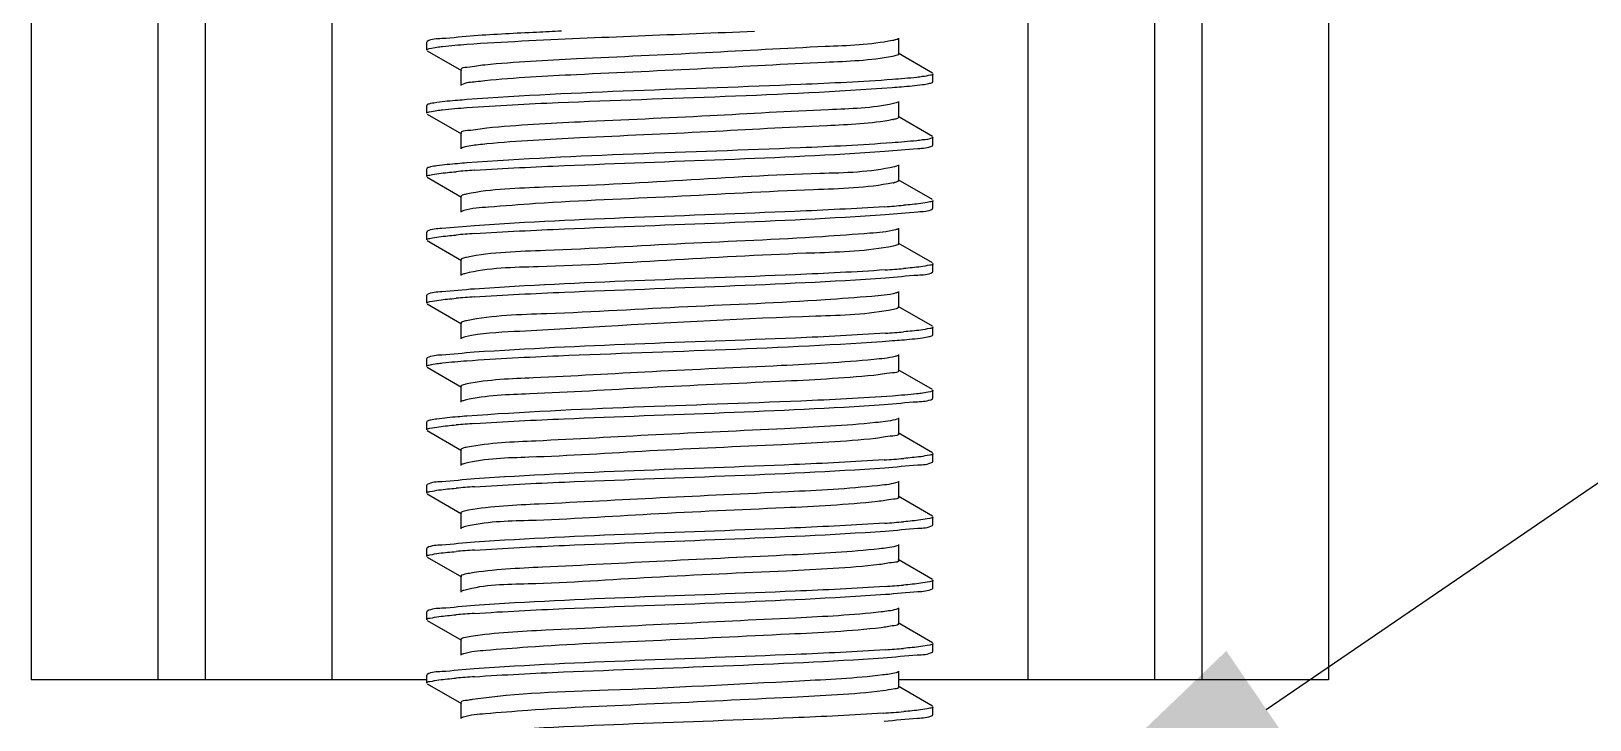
# Model space of a CAD drawing. Extents: x 4995099 to 5303443, y 4627657 to 4889583.
# Drawn here: x 5028668 to 5029402, y 4748191 to 4748515 of the extents above; entities that cross this region are included whole.
import ezdxf

# ---------------------------------------------------------------- set-up
doc = ezdxf.new("R2010")
doc.units = 0
doc.header["$LTSCALE"] = 1000
doc.header["$MEASUREMENT"] = 0
doc.layers.get('0').update_dxf_attribs({"color": 4, "linetype": 'CONTINUOUS'})

msp = doc.modelspace()

# ---------------------------------------------------------------- linework, layer by layer
at = {"linetype": 'Continuous'}
for p, q in [((5028668.47, 4754136.29), (5028668.47, 4748210.01)), ((5028728, 4754136.29), (5028728, 4748210.01)), ((5028750.33, 4754136.29), (5028750.33, 4748210.01)), ((5028809.86, 4754136.29), (5028809.86, 4748210.01)), ((5029137.28, 4754136.29), (5029137.28, 4748210.01)), ((5029196.82, 4754136.29), (5029196.82, 4748210.01)), ((5029219.14, 4754136.29), (5029219.14, 4748210.01)), ((5029278.67, 4754136.29), (5029278.67, 4748210.01)), ((5028854.79, 4748510.3), (5028854.51, 4748509.97)), ((5028854.51, 4748506.25), (5028854.51, 4748509.97)), ((5028854.51, 4748506.25), (5028854.51, 4748509.97)), ((5029076.52, 4748504.39), (5029076.52, 4748511.83)), ((5028854.79, 4748505.92), (5028870.94, 4748496.57)), ((5029092.35, 4748495.41), (5029076.2, 4748504.76)), ((5028870.62, 4748496.95), (5028870.62, 4748489.51)), ((5029092.35, 4748491.04), (5029092.64, 4748491.37)), ((5029092.64, 4748491.37), (5029092.64, 4748495.09)), ((5029092.64, 4748491.37), (5029092.64, 4748495.09)), ((5029076.52, 4748474.62), (5029076.52, 4748482.06)), ((5028854.79, 4748480.53), (5028854.51, 4748480.2)), ((5028854.51, 4748476.48), (5028854.51, 4748480.2)), ((5028854.51, 4748476.48), (5028854.51, 4748480.2)), ((5028854.79, 4748476.16), (5028870.94, 4748466.8)), ((5029092.35, 4748465.65), (5029076.2, 4748475)), ((5028870.62, 4748467.18), (5028870.62, 4748459.74)), ((5029092.35, 4748461.27), (5029092.64, 4748461.6)), ((5029092.64, 4748461.6), (5029092.64, 4748465.32)), ((5029092.64, 4748461.6), (5029092.64, 4748465.32)), ((5029076.52, 4748444.86), (5029076.52, 4748452.3)), ((5028854.79, 4748450.76), (5028854.51, 4748450.44)), ((5028854.51, 4748446.72), (5028854.51, 4748450.44)), ((5028854.51, 4748446.72), (5028854.51, 4748450.44)), ((5028854.79, 4748446.39), (5028870.94, 4748437.04)), ((5029092.35, 4748435.88), (5029076.2, 4748445.23)), ((5028870.62, 4748437.41), (5028870.62, 4748429.97)), ((5029092.35, 4748431.51), (5029092.64, 4748431.83)), ((5029092.64, 4748431.83), (5029092.64, 4748435.55)), ((5029092.64, 4748431.83), (5029092.64, 4748435.55)), ((5029076.52, 4748415.09), (5029076.52, 4748422.53)), ((5028854.79, 4748421), (5028854.51, 4748420.67)), ((5028854.51, 4748416.95), (5028854.51, 4748420.67)), ((5028854.51, 4748416.95), (5028854.51, 4748420.67)), ((5028854.79, 4748416.62), (5028870.94, 4748407.27)), ((5029092.35, 4748406.11), (5029076.2, 4748415.47)), ((5028870.62, 4748407.65), (5028870.62, 4748400.21)), ((5029074.95, 4748414.26), (5029073.99, 4748414.04)), ((5029092.35, 4748401.74), (5029092.64, 4748402.07)), ((5029092.64, 4748402.07), (5029092.64, 4748405.79)), ((5029092.64, 4748402.07), (5029092.64, 4748405.79)), ((5029076.52, 4748385.32), (5029076.52, 4748392.77)), ((5028854.79, 4748391.23), (5028854.51, 4748390.91)), ((5028854.51, 4748387.18), (5028854.51, 4748390.91)), ((5028854.51, 4748387.18), (5028854.51, 4748390.91)), ((5028854.79, 4748386.86), (5028870.94, 4748377.51)), ((5029092.35, 4748376.35), (5029076.2, 4748385.7)), ((5029075.29, 4748384.59), (5029074.03, 4748384.28)), ((5028870.62, 4748377.88), (5028870.62, 4748370.44)), ((5029092.35, 4748371.98), (5029092.64, 4748372.3)), ((5029092.64, 4748372.3), (5029092.64, 4748376.02)), ((5029092.64, 4748372.3), (5029092.64, 4748376.02)), ((5028854.79, 4748361.47), (5028854.51, 4748361.14)), ((5028854.51, 4748357.42), (5028854.51, 4748361.14)), ((5028854.51, 4748357.42), (5028854.51, 4748361.14)), ((5028854.79, 4748357.09), (5028870.94, 4748347.74)), ((5029092.35, 4748346.58), (5029076.2, 4748355.93)), ((5029076.52, 4748355.56), (5029076.52, 4748363)), ((5028870.62, 4748348.12), (5028870.62, 4748340.68)), ((5029092.35, 4748342.21), (5029092.64, 4748342.54)), ((5029092.64, 4748342.54), (5029092.64, 4748346.26)), ((5029092.64, 4748342.54), (5029092.64, 4748346.26)), ((5028854.79, 4748331.7), (5028854.51, 4748331.37)), ((5028854.51, 4748327.65), (5028854.51, 4748331.37)), ((5028854.51, 4748327.65), (5028854.51, 4748331.37)), ((5028854.79, 4748327.33), (5028870.94, 4748317.97)), ((5029076.52, 4748325.79), (5029076.52, 4748333.23)), ((5029092.35, 4748316.82), (5029076.2, 4748326.17)), ((5028870.62, 4748318.35), (5028870.62, 4748310.91)), ((5029092.35, 4748312.44), (5029092.64, 4748312.77)), ((5029092.64, 4748312.77), (5029092.64, 4748316.49)), ((5029092.64, 4748312.77), (5029092.64, 4748316.49)), ((5028854.79, 4748301.93), (5028854.51, 4748301.61)), ((5028854.51, 4748297.89), (5028854.51, 4748301.61)), ((5028854.51, 4748297.89), (5028854.51, 4748301.61)), ((5028854.79, 4748297.56), (5028870.94, 4748288.21)), ((5029076.52, 4748296.03), (5029076.52, 4748303.47)), ((5029092.35, 4748287.05), (5029076.2, 4748296.4)), ((5028870.62, 4748288.58), (5028870.62, 4748281.14)), ((5029092.35, 4748282.68), (5029092.64, 4748283)), ((5029092.64, 4748283), (5029092.64, 4748286.72)), ((5029092.64, 4748283), (5029092.64, 4748286.72)), ((5028854.79, 4748272.17), (5028854.51, 4748271.84)), ((5028854.51, 4748268.12), (5028854.51, 4748271.84)), ((5028854.51, 4748268.12), (5028854.51, 4748271.84)), ((5029076.52, 4748266.26), (5029076.52, 4748273.7)), ((5028854.79, 4748267.79), (5028870.94, 4748258.44)), ((5029092.35, 4748257.28), (5029076.2, 4748266.64)), ((5028870.62, 4748258.82), (5028870.62, 4748251.38)), ((5029092.64, 4748253.24), (5029092.64, 4748256.96)), ((5029092.64, 4748253.24), (5029092.64, 4748256.96)), ((5029092.35, 4748252.91), (5029092.64, 4748253.24)), ((5028854.79, 4748242.4), (5028854.51, 4748242.08)), ((5028854.51, 4748238.35), (5028854.51, 4748242.08)), ((5028854.51, 4748238.35), (5028854.51, 4748242.08)), ((5029076.52, 4748236.49), (5029076.52, 4748243.94)), ((5028854.79, 4748238.03), (5028870.94, 4748228.68)), ((5029092.35, 4748227.52), (5029076.2, 4748236.87)), ((5028870.62, 4748229.05), (5028870.62, 4748221.61)), ((5029092.64, 4748223.47), (5029092.64, 4748227.19)), ((5029092.64, 4748223.47), (5029092.64, 4748227.19)), ((5029092.35, 4748223.15), (5029092.64, 4748223.47)), ((5028854.79, 4748210.01), (5028668.47, 4748210.01)), ((5028854.79, 4748212.64), (5028854.51, 4748212.31)), ((5028854.51, 4748208.59), (5028854.51, 4748212.31)), ((5028854.51, 4748208.59), (5028854.51, 4748212.31)), ((5029278.67, 4748210.01), (5029076.2, 4748210.01)), ((5029076.52, 4748206.73), (5029076.52, 4748214.17)), ((5028854.79, 4748208.26), (5028870.94, 4748198.91)), ((5029092.35, 4748197.75), (5029076.2, 4748207.1)), ((5028870.62, 4748199.29), (5028870.62, 4748191.85)), ((5029092.64, 4748193.71), (5029092.64, 4748197.43)), ((5029092.64, 4748193.71), (5029092.64, 4748197.43)), ((5029092.35, 4748193.38), (5029092.64, 4748193.71))]:
    msp.add_line(p, q, dxfattribs=at)
msp.add_lwpolyline([(5029249.43, 4748196.16), (5030134.74, 4748800.81)])
for centre, radius, start, end in [((5029068.65, 4748499.16), 26.15, 281.39178, 282.13242), ((5028911.25, 4747938.13), 512.7, 93.82825, 94.80335), ((5029069.45, 4748465.61), 22.27, 281.5512, 283.26836), ((5029035.73, 4748946.04), 514.6, 273.81553, 274.80566), ((5028911.2, 4747909.03), 512.02, 93.83183, 94.80343), ((5029035.98, 4748913.16), 511.47, 273.83325, 274.80482), ((5028911.08, 4747880.79), 510.49, 93.84, 94.80358), ((5029036.1, 4748881.91), 509.99, 273.84254, 274.80378), ((5028911.24, 4747819.26), 512.49, 93.82934, 94.80337), ((5029035.34, 4748831.97), 519.61, 273.78843, 274.80613), ((5028911.26, 4747789.29), 512.7, 93.82821, 94.80335), ((5029035.72, 4748797.34), 514.73, 273.81481, 274.80568), ((5028911.2, 4747760.17), 512.05, 93.83164, 94.80342), ((5029035.98, 4748764.41), 511.55, 273.8328, 274.80486), ((5028911.09, 4747731.9), 510.55, 93.83966, 94.80357), ((5029036.1, 4748733.11), 510.01, 273.84237, 274.80382), ((5028911.13, 4747701.55), 511.14, 93.83654, 94.80355), ((5029034.82, 4748719.44), 526.16, 273.75449, 274.80579)]:
    msp.add_arc(centre, radius, start, end, dxfattribs=at)
for points, knots in [([(5028876.89, 4748512.92), (5028871.77, 4748512.57), (5028864.6, 4748511.58), (5028856.79, 4748511.44), (5028854.79, 4748510.3)], [0, 0, 0, 0, 0.690228, 1, 1, 1, 1]), ([(5028873.42, 4748508.96), (5028882, 4748509.59), (5028927.08, 4748512.05), (5028972.19, 4748513.59), (5029008.69, 4748515.11)], [0, 0, 0, 0, 0.190688, 1, 1, 1, 1]), ([(5028917.94, 4748515.11), (5028914.03, 4748514.93), (5028900.34, 4748514.29), (5028886.65, 4748513.59), (5028876.89, 4748512.92)], [0, 0, 0, 0, 0.286076, 1, 1, 1, 1]), ([(5029073.68, 4748510.71), (5029063.26, 4748508.66), (5029033.7, 4748507.64), (5028984.22, 4748504.72), (5028930.79, 4748502.4), (5028896.15, 4748500.63), (5028881.8, 4748499.17)], [0, 0, 0, 0, 0.165781, 0.45908, 0.774887, 1, 1, 1, 1]), ([(5029076.2, 4748511.45), (5029075.9, 4748511.28), (5029075.06, 4748511.01), (5029074.21, 4748510.82), (5029073.68, 4748510.71)], [0, 0, 0, 0, 0.387259, 1, 1, 1, 1]), ([(5028854.51, 4748506.25), (5028854.51, 4748506.71), (5028856.87, 4748507.11), (5028858.12, 4748507.43), (5028859.33, 4748507.6)], [0, 0, 0, 0, 0.274524, 1, 1, 1, 1]), ([(5028859.33, 4748507.6), (5028860.22, 4748507.73), (5028864.91, 4748508.3), (5028869.61, 4748508.68), (5028873.42, 4748508.96)], [0, 0, 0, 0, 0.191293, 1, 1, 1, 1]), ([(5029073.68, 4748503.27), (5029063.26, 4748501.22), (5029033.7, 4748500.2), (5028984.22, 4748497.28), (5028930.79, 4748494.96), (5028896.15, 4748493.19), (5028881.8, 4748491.73)], [0, 0, 0, 0, 0.165781, 0.45908, 0.774887, 1, 1, 1, 1]), ([(5029076.52, 4748504.39), (5029076.52, 4748504.09), (5029075.23, 4748503.6), (5029074.4, 4748503.41), (5029073.68, 4748503.27)], [0, 0, 0, 0, 0.291748, 1, 1, 1, 1]), ([(5028881.8, 4748499.17), (5028879.01, 4748498.89), (5028876.38, 4748498.05), (5028870.62, 4748497.96), (5028870.62, 4748496.95)], [0, 0, 0, 0, 0.734361, 1, 1, 1, 1]), ([(5028881.8, 4748491.73), (5028880.43, 4748491.59), (5028876.84, 4748491.07), (5028872.93, 4748491.03), (5028870.95, 4748489.88)], [0, 0, 0, 0, 0.375377, 1, 1, 1, 1]), ([(5028873.36, 4748479.18), (5028887.66, 4748480.24), (5028954.36, 4748483.49), (5029021.15, 4748484.82), (5029073.43, 4748488.64)], [0, 0, 0, 0, 0.214845, 1, 1, 1, 1]), ([(5029073.6, 4748492.37), (5029059.24, 4748491.32), (5028992.51, 4748488.06), (5028925.68, 4748486.75), (5028873.42, 4748482.91)], [0, 0, 0, 0, 0.215525, 1, 1, 1, 1]), ([(5029073.43, 4748488.64), (5029074.89, 4748488.74), (5029079.67, 4748489.12), (5029084.44, 4748489.54), (5029087.72, 4748490)], [0, 0, 0, 0, 0.307299, 1, 1, 1, 1]), ([(5029087.77, 4748493.73), (5029086.87, 4748493.6), (5029082.16, 4748493.03), (5029077.42, 4748492.65), (5029073.6, 4748492.37)], [0, 0, 0, 0, 0.191424, 1, 1, 1, 1]), ([(5029087.72, 4748490), (5029088.73, 4748490.14), (5029090.28, 4748490.41), (5029091.86, 4748490.76), (5029092.35, 4748491.04)], [0, 0, 0, 0, 0.643818, 1, 1, 1, 1]), ([(5029092.64, 4748495.09), (5029092.64, 4748494.62), (5029090.25, 4748494.22), (5029088.99, 4748493.9), (5029087.77, 4748493.73)], [0, 0, 0, 0, 0.274347, 1, 1, 1, 1]), ([(5028859.33, 4748481.56), (5028858.34, 4748481.42), (5028856.82, 4748481.15), (5028855.27, 4748480.81), (5028854.79, 4748480.53)], [0, 0, 0, 0, 0.643035, 1, 1, 1, 1]), ([(5028873.42, 4748482.91), (5028871.97, 4748482.8), (5028867.27, 4748482.43), (5028862.56, 4748482.01), (5028859.33, 4748481.56)], [0, 0, 0, 0, 0.307528, 1, 1, 1, 1]), ([(5029074.14, 4748481.04), (5029064.1, 4748478.88), (5029035.02, 4748478.03), (5028986.03, 4748475), (5028932.4, 4748472.73), (5028897.4, 4748470.94), (5028882.75, 4748469.5)], [0, 0, 0, 0, 0.160645, 0.451989, 0.769743, 1, 1, 1, 1]), ([(5029076.2, 4748481.69), (5029075.95, 4748481.54), (5029075.26, 4748481.3), (5029074.57, 4748481.13), (5029074.14, 4748481.04)], [0, 0, 0, 0, 0.396009, 1, 1, 1, 1]), ([(5028854.51, 4748476.48), (5028854.51, 4748476.94), (5028856.86, 4748477.34), (5028858.11, 4748477.66), (5028859.31, 4748477.83)], [0, 0, 0, 0, 0.274583, 1, 1, 1, 1]), ([(5028859.31, 4748477.83), (5028860.2, 4748477.96), (5028864.87, 4748478.53), (5028869.56, 4748478.91), (5028873.36, 4748479.18)], [0, 0, 0, 0, 0.191287, 1, 1, 1, 1]), ([(5029073.81, 4748473.53), (5029063.58, 4748471.47), (5029034.41, 4748470.48), (5028985.39, 4748467.55), (5028932.04, 4748465.27), (5028897.29, 4748463.48), (5028882.75, 4748462.06)], [0, 0, 0, 0, 0.163506, 0.454907, 0.771081, 1, 1, 1, 1]), ([(5029076.52, 4748474.62), (5029076.52, 4748474.36), (5029075.47, 4748473.9), (5029074.75, 4748473.73), (5029074.14, 4748473.6)], [0, 0, 0, 0, 0.29759, 1, 1, 1, 1]), ([(5028882.75, 4748469.5), (5028879.73, 4748469.21), (5028876.89, 4748468.28), (5028870.62, 4748468.28), (5028870.62, 4748467.18)], [0, 0, 0, 0, 0.735005, 1, 1, 1, 1]), ([(5028871.66, 4748460.41), (5028871.52, 4748460.37), (5028871.28, 4748460.28), (5028871.04, 4748460.17), (5028870.95, 4748460.12)], [0, 0, 0, 0, 0.560435, 1, 1, 1, 1]), ([(5028882.75, 4748462.06), (5028881.46, 4748461.94), (5028877.76, 4748461.51), (5028873.99, 4748461.17), (5028871.66, 4748460.41)], [0, 0, 0, 0, 0.346657, 1, 1, 1, 1]), ([(5029073.43, 4748462.59), (5029059.05, 4748461.54), (5028992.36, 4748458.29), (5028925.56, 4748456.99), (5028873.36, 4748453.14)], [0, 0, 0, 0, 0.21594, 1, 1, 1, 1]), ([(5028877.02, 4748449.68), (5028891.1, 4748450.63), (5028955.42, 4748453.73), (5029019.81, 4748455.23), (5029069.98, 4748458.63)], [0, 0, 0, 0, 0.219125, 1, 1, 1, 1]), ([(5029069.98, 4748458.63), (5029075.16, 4748458.98), (5029082.42, 4748459.99), (5029090.33, 4748460.11), (5029092.35, 4748461.27)], [0, 0, 0, 0, 0.690459, 1, 1, 1, 1]), ([(5029087.72, 4748463.95), (5029086.81, 4748463.83), (5029082.06, 4748463.25), (5029077.29, 4748462.87), (5029073.43, 4748462.59)], [0, 0, 0, 0, 0.191494, 1, 1, 1, 1]), ([(5029092.64, 4748465.32), (5029092.64, 4748465.17), (5029090.89, 4748464.06), (5029089.28, 4748464.17), (5029087.72, 4748463.95)], [0, 0, 0, 0, 0.089011, 1, 1, 1, 1]), ([(5028859.31, 4748451.79), (5028858.33, 4748451.65), (5028856.82, 4748451.38), (5028855.27, 4748451.04), (5028854.79, 4748450.76)], [0, 0, 0, 0, 0.642904, 1, 1, 1, 1]), ([(5028873.36, 4748453.14), (5028871.92, 4748453.03), (5028867.23, 4748452.66), (5028862.54, 4748452.24), (5028859.31, 4748451.79)], [0, 0, 0, 0, 0.307539, 1, 1, 1, 1]), ([(5029074.57, 4748451.37), (5029063.12, 4748448.66), (5029029.5, 4748448.21), (5028974.71, 4748444.84), (5028919.34, 4748441.77), (5028885.13, 4748440.98), (5028873.13, 4748438.46)], [0, 0, 0, 0, 0.174762, 0.494833, 0.817817, 1, 1, 1, 1]), ([(5029076.2, 4748451.92), (5029075.99, 4748451.8), (5029075.45, 4748451.6), (5029074.9, 4748451.45), (5029074.57, 4748451.37)], [0, 0, 0, 0, 0.405964, 1, 1, 1, 1]), ([(5028854.51, 4748446.72), (5028854.51, 4748447.26), (5028857.37, 4748447.61), (5028858.82, 4748448.01), (5028860.26, 4748448.2)], [0, 0, 0, 0, 0.271491, 1, 1, 1, 1]), ([(5029076.52, 4748444.86), (5029076.52, 4748444.63), (5029075.69, 4748444.2), (5029075.06, 4748444.05), (5029074.57, 4748443.93)], [0, 0, 0, 0, 0.304804, 1, 1, 1, 1]), ([(5028873.13, 4748438.46), (5028872.49, 4748438.33), (5028871.74, 4748438.16), (5028870.62, 4748437.69), (5028870.62, 4748437.41)], [0, 0, 0, 0, 0.704965, 1, 1, 1, 1]), ([(5029073.91, 4748443.79), (5029061.63, 4748441.26), (5029026.8, 4748440.5), (5028970.89, 4748436.99), (5028919.76, 4748435.21), (5028887.1, 4748432.61), (5028875.73, 4748431.81), (5028871.98, 4748430.74)], [0, 0, 0, 0, 0.185871, 0.51286, 0.832554, 0.942221, 1, 1, 1, 1]), ([(5028871.98, 4748430.74), (5028871.77, 4748430.69), (5028871.42, 4748430.57), (5028871.08, 4748430.43), (5028870.95, 4748430.35)], [0, 0, 0, 0, 0.574666, 1, 1, 1, 1]), ([(5029069.98, 4748432.58), (5029055.88, 4748431.63), (5028991.56, 4748428.53), (5028927.16, 4748427.04), (5028877.02, 4748423.63)], [0, 0, 0, 0, 0.219533, 1, 1, 1, 1]), ([(5029070.18, 4748428.88), (5029075.31, 4748429.23), (5029082.51, 4748430.22), (5029090.35, 4748430.36), (5029092.35, 4748431.51)], [0, 0, 0, 0, 0.690288, 1, 1, 1, 1]), ([(5029092.64, 4748435.55), (5029092.64, 4748435.01), (5029089.79, 4748434.66), (5029088.35, 4748434.27), (5029086.92, 4748434.08)], [0, 0, 0, 0, 0.271562, 1, 1, 1, 1]), ([(5028877.02, 4748423.63), (5028871.88, 4748423.28), (5028864.66, 4748422.28), (5028856.8, 4748422.15), (5028854.79, 4748421)], [0, 0, 0, 0, 0.69034, 1, 1, 1, 1]), ([(5028876.98, 4748419.91), (5028891.08, 4748420.87), (5028955.48, 4748423.97), (5029019.96, 4748425.46), (5029070.18, 4748428.88)], [0, 0, 0, 0, 0.219209, 1, 1, 1, 1]), ([(5029076.2, 4748422.15), (5029076.04, 4748422.06), (5029075.62, 4748421.89), (5029075.2, 4748421.77), (5029074.95, 4748421.7)], [0, 0, 0, 0, 0.417288, 1, 1, 1, 1]), ([(5028854.51, 4748416.95), (5028854.51, 4748417.49), (5028857.37, 4748417.85), (5028858.81, 4748418.24), (5028860.25, 4748418.43)], [0, 0, 0, 0, 0.271519, 1, 1, 1, 1]), ([(5029074.95, 4748421.7), (5029071.06, 4748420.68), (5029059.53, 4748419.82), (5029026.66, 4748417.3), (5028975.61, 4748415.48), (5028919.95, 4748411.98), (5028885.35, 4748411.23), (5028873.18, 4748408.71)], [0, 0, 0, 0, 0.059564, 0.170353, 0.490239, 0.815661, 1, 1, 1, 1]), ([(5029076.52, 4748415.09), (5029076.52, 4748414.9), (5029075.87, 4748414.5), (5029075.35, 4748414.37), (5029074.95, 4748414.26)], [0, 0, 0, 0, 0.313757, 1, 1, 1, 1]), ([(5028873.18, 4748408.71), (5028872.53, 4748408.57), (5028871.76, 4748408.4), (5028870.62, 4748407.93), (5028870.62, 4748407.65)], [0, 0, 0, 0, 0.705452, 1, 1, 1, 1]), ([(5029073.99, 4748414.04), (5029061.88, 4748411.51), (5029027.44, 4748410.71), (5028971.8, 4748407.68), (5028917.1, 4748404.15), (5028883.56, 4748403.92), (5028872.33, 4748401.07)], [0, 0, 0, 0, 0.183514, 0.508051, 0.828043, 1, 1, 1, 1]), ([(5028872.33, 4748401.07), (5028872.05, 4748401), (5028871.58, 4748400.87), (5028871.12, 4748400.69), (5028870.95, 4748400.58)], [0, 0, 0, 0, 0.587032, 1, 1, 1, 1]), ([(5029070.18, 4748402.83), (5029056.08, 4748401.87), (5028991.68, 4748398.77), (5028927.21, 4748397.28), (5028876.98, 4748393.86)], [0, 0, 0, 0, 0.219183, 1, 1, 1, 1]), ([(5029070.28, 4748399.12), (5029075.39, 4748399.47), (5029082.55, 4748400.46), (5029090.36, 4748400.6), (5029092.35, 4748401.74)], [0, 0, 0, 0, 0.690194, 1, 1, 1, 1]), ([(5029092.64, 4748405.79), (5029092.64, 4748405.25), (5029089.8, 4748404.89), (5029088.36, 4748404.5), (5029086.93, 4748404.32)], [0, 0, 0, 0, 0.271625, 1, 1, 1, 1]), ([(5028876.98, 4748393.86), (5028871.85, 4748393.51), (5028864.65, 4748392.52), (5028856.8, 4748392.38), (5028854.79, 4748391.23)], [0, 0, 0, 0, 0.690307, 1, 1, 1, 1]), ([(5028876.89, 4748390.14), (5028891, 4748391.1), (5028955.46, 4748394.2), (5029020, 4748395.69), (5029070.28, 4748399.12)], [0, 0, 0, 0, 0.219118, 1, 1, 1, 1]), ([(5028854.51, 4748387.18), (5028854.51, 4748387.72), (5028857.35, 4748388.08), (5028858.79, 4748388.47), (5028860.23, 4748388.66)], [0, 0, 0, 0, 0.271583, 1, 1, 1, 1]), ([(5029075.29, 4748392.03), (5029071.62, 4748390.94), (5029060.34, 4748390.17), (5029027.8, 4748387.53), (5028976.64, 4748385.77), (5028920.59, 4748382.25), (5028885.62, 4748381.48), (5028873.26, 4748378.96)], [0, 0, 0, 0, 0.056727, 0.165723, 0.485276, 0.813183, 1, 1, 1, 1]), ([(5029076.2, 4748392.39), (5029076.08, 4748392.32), (5029075.78, 4748392.19), (5029075.47, 4748392.08), (5029075.29, 4748392.03)], [0, 0, 0, 0, 0.430302, 1, 1, 1, 1]), ([(5029076.52, 4748385.32), (5029076.52, 4748385.16), (5029076.04, 4748384.81), (5029075.61, 4748384.68), (5029075.29, 4748384.59)], [0, 0, 0, 0, 0.324978, 1, 1, 1, 1]), ([(5028873.26, 4748378.96), (5028872.59, 4748378.82), (5028871.81, 4748378.64), (5028870.62, 4748378.17), (5028870.62, 4748377.88)], [0, 0, 0, 0, 0.706285, 1, 1, 1, 1]), ([(5029074.03, 4748384.28), (5029062.09, 4748381.77), (5029016.51, 4748380.63), (5028957.15, 4748377.42), (5028902.31, 4748374.04), (5028880.22, 4748373.11), (5028872.73, 4748371.4)], [0, 0, 0, 0, 0.181467, 0.673532, 0.885685, 1, 1, 1, 1]), ([(5028872.73, 4748371.4), (5028872.36, 4748371.32), (5028871.76, 4748371.16), (5028871.17, 4748370.94), (5028870.95, 4748370.82)], [0, 0, 0, 0, 0.59783, 1, 1, 1, 1]), ([(5029070.28, 4748373.07), (5029056.18, 4748372.11), (5028991.71, 4748369), (5028927.17, 4748367.52), (5028876.89, 4748364.09)], [0, 0, 0, 0, 0.219053, 1, 1, 1, 1]), ([(5029073.6, 4748369.59), (5029075.06, 4748369.69), (5029079.79, 4748370.06), (5029084.52, 4748370.48), (5029087.77, 4748370.94)], [0, 0, 0, 0, 0.307391, 1, 1, 1, 1]), ([(5029092.64, 4748376.02), (5029092.64, 4748375.48), (5029089.8, 4748375.13), (5029088.36, 4748374.74), (5029086.93, 4748374.55)], [0, 0, 0, 0, 0.271614, 1, 1, 1, 1]), ([(5029087.77, 4748370.94), (5029088.77, 4748371.08), (5029090.3, 4748371.35), (5029091.87, 4748371.7), (5029092.35, 4748371.98)], [0, 0, 0, 0, 0.643386, 1, 1, 1, 1]), ([(5028876.89, 4748364.09), (5028871.78, 4748363.74), (5028864.6, 4748362.75), (5028856.79, 4748362.61), (5028854.79, 4748361.47)], [0, 0, 0, 0, 0.690231, 1, 1, 1, 1]), ([(5028873.42, 4748360.13), (5028887.75, 4748361.18), (5028954.48, 4748364.43), (5029021.31, 4748365.75), (5029073.6, 4748369.59)], [0, 0, 0, 0, 0.215143, 1, 1, 1, 1]), ([(5028854.51, 4748357.42), (5028854.51, 4748357.88), (5028856.87, 4748358.28), (5028858.12, 4748358.6), (5028859.33, 4748358.77)], [0, 0, 0, 0, 0.274522, 1, 1, 1, 1]), ([(5028859.33, 4748358.77), (5028860.22, 4748358.9), (5028864.91, 4748359.47), (5028869.61, 4748359.85), (5028873.42, 4748360.13)], [0, 0, 0, 0, 0.191293, 1, 1, 1, 1]), ([(5029064.75, 4748360.71), (5029050.27, 4748359.28), (5029015.56, 4748357.5), (5028962.18, 4748355.2), (5028912.99, 4748352.27), (5028883.67, 4748351.28), (5028873.38, 4748349.22)], [0, 0, 0, 0, 0.227541, 0.543602, 0.835698, 1, 1, 1, 1]), ([(5029076.2, 4748362.62), (5029075.79, 4748362.38), (5029071.98, 4748361.37), (5029068.13, 4748361.05), (5029064.75, 4748360.71)], [0, 0, 0, 0, 0.122661, 1, 1, 1, 1]), ([(5028873.38, 4748349.22), (5028872.68, 4748349.08), (5028871.86, 4748348.89), (5028870.62, 4748348.41), (5028870.62, 4748348.12)], [0, 0, 0, 0, 0.707378, 1, 1, 1, 1]), ([(5029064.75, 4748353.27), (5029050.03, 4748351.81), (5029014.79, 4748350.01), (5028960.78, 4748347.76), (5028911.66, 4748344.59), (5028882.55, 4748343.91), (5028872.68, 4748341.62)], [0, 0, 0, 0, 0.230468, 0.550002, 0.841978, 1, 1, 1, 1]), ([(5029076.52, 4748355.56), (5029076.53, 4748354.49), (5029070.45, 4748354.46), (5029067.69, 4748353.56), (5029064.75, 4748353.27)], [0, 0, 0, 0, 0.265215, 1, 1, 1, 1]), ([(5028872.68, 4748341.62), (5028872.32, 4748341.54), (5028871.74, 4748341.39), (5028871.16, 4748341.18), (5028870.95, 4748341.05)], [0, 0, 0, 0, 0.596305, 1, 1, 1, 1]), ([(5029073.6, 4748343.54), (5029059.24, 4748342.49), (5028992.51, 4748339.23), (5028925.68, 4748337.92), (5028873.42, 4748334.08)], [0, 0, 0, 0, 0.215512, 1, 1, 1, 1]), ([(5029069.67, 4748339.54), (5029074.92, 4748339.9), (5029082.28, 4748340.92), (5029090.31, 4748341.04), (5029092.35, 4748342.21)], [0, 0, 0, 0, 0.690713, 1, 1, 1, 1]), ([(5029087.77, 4748344.9), (5029086.87, 4748344.77), (5029082.16, 4748344.2), (5029077.43, 4748343.82), (5029073.6, 4748343.54)], [0, 0, 0, 0, 0.19142, 1, 1, 1, 1]), ([(5029092.64, 4748346.26), (5029092.64, 4748345.79), (5029090.25, 4748345.39), (5029088.99, 4748345.07), (5029087.77, 4748344.9)], [0, 0, 0, 0, 0.274354, 1, 1, 1, 1]), ([(5028873.42, 4748334.08), (5028871.97, 4748333.97), (5028867.27, 4748333.6), (5028862.56, 4748333.18), (5028859.33, 4748332.73)], [0, 0, 0, 0, 0.307528, 1, 1, 1, 1]), ([(5028877.01, 4748330.61), (5028891.05, 4748331.57), (5028955.27, 4748334.66), (5029019.56, 4748336.17), (5029069.67, 4748339.54)], [0, 0, 0, 0, 0.218853, 1, 1, 1, 1]), ([(5028854.51, 4748327.65), (5028854.51, 4748328.19), (5028857.37, 4748328.55), (5028858.82, 4748328.94), (5028860.26, 4748329.13)], [0, 0, 0, 0, 0.271499, 1, 1, 1, 1]), ([(5028859.33, 4748332.73), (5028858.34, 4748332.59), (5028856.82, 4748332.32), (5028855.27, 4748331.98), (5028854.79, 4748331.7)], [0, 0, 0, 0, 0.643038, 1, 1, 1, 1]), ([(5029065.69, 4748331.04), (5029051.45, 4748329.57), (5029016.95, 4748327.81), (5028963.6, 4748325.48), (5028913.94, 4748322.6), (5028884.21, 4748321.52), (5028873.64, 4748319.5)], [0, 0, 0, 0, 0.223225, 0.538318, 0.832334, 1, 1, 1, 1]), ([(5029076.2, 4748332.86), (5029075.81, 4748332.63), (5029072.33, 4748331.67), (5029068.79, 4748331.36), (5029065.69, 4748331.04)], [0, 0, 0, 0, 0.124823, 1, 1, 1, 1]), ([(5028873.64, 4748319.5), (5028872.88, 4748319.36), (5028872, 4748319.15), (5028870.62, 4748318.67), (5028870.62, 4748318.35)], [0, 0, 0, 0, 0.710122, 1, 1, 1, 1]), ([(5029065.69, 4748323.6), (5029051.02, 4748322.09), (5029015.57, 4748320.28), (5028961.12, 4748318.05), (5028911.59, 4748314.72), (5028882.22, 4748314.23), (5028872.41, 4748311.79)], [0, 0, 0, 0, 0.228361, 0.549652, 0.8435, 1, 1, 1, 1]), ([(5029076.52, 4748325.79), (5029076.53, 4748324.81), (5029070.95, 4748324.69), (5029068.39, 4748323.88), (5029065.69, 4748323.6)], [0, 0, 0, 0, 0.265945, 1, 1, 1, 1]), ([(5029069.67, 4748313.5), (5029055.55, 4748312.55), (5028991.33, 4748309.46), (5028927.03, 4748307.97), (5028877.01, 4748304.57)], [0, 0, 0, 0, 0.220125, 1, 1, 1, 1]), ([(5029069.97, 4748309.8), (5029075.15, 4748310.15), (5029082.41, 4748311.16), (5029090.33, 4748311.28), (5029092.35, 4748312.44)], [0, 0, 0, 0, 0.690466, 1, 1, 1, 1]), ([(5029092.64, 4748316.49), (5029092.64, 4748315.95), (5029089.77, 4748315.59), (5029088.31, 4748315.2), (5029086.87, 4748315.01)], [0, 0, 0, 0, 0.271419, 1, 1, 1, 1]), ([(5028872.41, 4748311.79), (5028872.12, 4748311.72), (5028871.62, 4748311.58), (5028871.13, 4748311.39), (5028870.95, 4748311.29)], [0, 0, 0, 0, 0.588945, 1, 1, 1, 1]), ([(5028877.02, 4748300.85), (5028891.1, 4748301.8), (5028955.42, 4748304.9), (5029019.81, 4748306.4), (5029069.97, 4748309.8)], [0, 0, 0, 0, 0.219119, 1, 1, 1, 1]), ([(5028854.51, 4748297.89), (5028854.51, 4748298.43), (5028857.37, 4748298.78), (5028858.82, 4748299.18), (5028860.26, 4748299.37)], [0, 0, 0, 0, 0.271491, 1, 1, 1, 1]), ([(5028877.01, 4748304.57), (5028871.87, 4748304.22), (5028864.66, 4748303.22), (5028856.8, 4748303.08), (5028854.79, 4748301.93)], [0, 0, 0, 0, 0.69033, 1, 1, 1, 1]), ([(5029066.59, 4748301.37), (5029052.66, 4748299.87), (5029018.54, 4748298.14), (5028965.42, 4748295.76), (5028915.31, 4748292.97), (5028885.1, 4748291.77), (5028874.16, 4748289.83)], [0, 0, 0, 0, 0.218113, 0.531271, 0.827228, 1, 1, 1, 1]), ([(5029076.2, 4748303.09), (5029075.84, 4748302.88), (5029072.67, 4748301.97), (5029069.42, 4748301.67), (5029066.59, 4748301.37)], [0, 0, 0, 0, 0.127123, 1, 1, 1, 1]), ([(5029066.59, 4748293.93), (5029052, 4748292.36), (5029016.4, 4748290.56), (5028961.54, 4748288.34), (5028911.62, 4748284.85), (5028881.96, 4748284.55), (5028872.21, 4748281.98)], [0, 0, 0, 0, 0.225996, 0.548844, 0.844625, 1, 1, 1, 1]), ([(5029076.52, 4748296.03), (5029076.53, 4748295.12), (5029071.44, 4748294.93), (5029069.08, 4748294.19), (5029066.59, 4748293.93)], [0, 0, 0, 0, 0.266757, 1, 1, 1, 1]), ([(5028874.16, 4748289.83), (5028873.27, 4748289.67), (5028872.27, 4748289.44), (5028870.62, 4748288.95), (5028870.62, 4748288.58)], [0, 0, 0, 0, 0.714571, 1, 1, 1, 1]), ([(5029069.97, 4748283.75), (5029055.87, 4748282.8), (5028991.55, 4748279.7), (5028927.16, 4748278.21), (5028877.02, 4748274.8)], [0, 0, 0, 0, 0.219548, 1, 1, 1, 1]), ([(5029070.17, 4748280.05), (5029075.31, 4748280.39), (5029082.5, 4748281.39), (5029090.35, 4748281.53), (5029092.35, 4748282.68)], [0, 0, 0, 0, 0.690293, 1, 1, 1, 1]), ([(5029092.64, 4748286.72), (5029092.64, 4748286.18), (5029089.79, 4748285.83), (5029088.35, 4748285.44), (5029086.91, 4748285.25)], [0, 0, 0, 0, 0.271559, 1, 1, 1, 1]), ([(5028872.21, 4748281.98), (5028871.95, 4748281.91), (5028871.53, 4748281.78), (5028871.11, 4748281.61), (5028870.95, 4748281.52)], [0, 0, 0, 0, 0.582235, 1, 1, 1, 1]), ([(5028876.99, 4748271.08), (5028891.08, 4748272.04), (5028955.48, 4748275.14), (5029019.95, 4748276.63), (5029070.17, 4748280.05)], [0, 0, 0, 0, 0.219209, 1, 1, 1, 1]), ([(5028854.51, 4748268.12), (5028854.51, 4748268.66), (5028857.37, 4748269.02), (5028858.81, 4748269.41), (5028860.25, 4748269.6)], [0, 0, 0, 0, 0.271518, 1, 1, 1, 1]), ([(5028877.02, 4748274.8), (5028871.88, 4748274.45), (5028864.66, 4748273.45), (5028856.8, 4748273.32), (5028854.79, 4748272.17)], [0, 0, 0, 0, 0.69034, 1, 1, 1, 1]), ([(5029067.46, 4748271.7), (5029053.84, 4748270.17), (5029020.11, 4748268.47), (5028967.24, 4748266.05), (5028916.71, 4748263.33), (5028886.02, 4748262.02), (5028874.72, 4748260.16)], [0, 0, 0, 0, 0.213019, 0.524248, 0.822139, 1, 1, 1, 1]), ([(5029076.2, 4748273.32), (5029075.87, 4748273.13), (5029072.99, 4748272.27), (5029070.03, 4748271.99), (5029067.46, 4748271.7)], [0, 0, 0, 0, 0.129618, 1, 1, 1, 1]), ([(5029067.46, 4748264.26), (5029052.97, 4748262.63), (5029017.25, 4748260.85), (5028962.03, 4748258.63), (5028911.72, 4748254.99), (5028881.76, 4748254.87), (5028872.04, 4748252.16)], [0, 0, 0, 0, 0.223404, 0.547643, 0.845414, 1, 1, 1, 1]), ([(5029076.52, 4748266.26), (5029076.53, 4748265.43), (5029071.91, 4748265.17), (5029069.73, 4748264.51), (5029067.46, 4748264.26)], [0, 0, 0, 0, 0.267771, 1, 1, 1, 1]), ([(5028874.72, 4748260.16), (5028873.69, 4748259.99), (5028872.57, 4748259.72), (5028870.62, 4748259.23), (5028870.62, 4748258.82)], [0, 0, 0, 0, 0.718256, 1, 1, 1, 1]), ([(5029070.17, 4748254), (5029056.07, 4748253.04), (5028991.68, 4748249.94), (5028927.2, 4748248.45), (5028876.99, 4748245.03)], [0, 0, 0, 0, 0.219191, 1, 1, 1, 1]), ([(5029092.64, 4748256.96), (5029092.64, 4748256.42), (5029089.8, 4748256.06), (5029088.36, 4748255.67), (5029086.93, 4748255.49)], [0, 0, 0, 0, 0.271624, 1, 1, 1, 1]), ([(5028872.04, 4748252.16), (5028871.82, 4748252.1), (5028871.45, 4748251.99), (5028871.09, 4748251.84), (5028870.95, 4748251.75)], [0, 0, 0, 0, 0.57614, 1, 1, 1, 1]), ([(5028876.9, 4748241.31), (5028891, 4748242.27), (5028955.46, 4748245.37), (5029020, 4748246.86), (5029070.28, 4748250.29)], [0, 0, 0, 0, 0.219123, 1, 1, 1, 1]), ([(5029070.28, 4748250.29), (5029075.39, 4748250.64), (5029082.55, 4748251.63), (5029090.36, 4748251.77), (5029092.35, 4748252.91)], [0, 0, 0, 0, 0.690195, 1, 1, 1, 1]), ([(5028854.51, 4748238.35), (5028854.51, 4748238.89), (5028857.35, 4748239.25), (5028858.79, 4748239.64), (5028860.23, 4748239.83)], [0, 0, 0, 0, 0.271581, 1, 1, 1, 1]), ([(5028876.99, 4748245.03), (5028871.85, 4748244.68), (5028864.65, 4748243.69), (5028856.8, 4748243.55), (5028854.79, 4748242.4)], [0, 0, 0, 0, 0.690309, 1, 1, 1, 1]), ([(5029068.29, 4748242.03), (5029054.98, 4748240.47), (5029021.66, 4748238.8), (5028969.06, 4748236.34), (5028918.13, 4748233.68), (5028886.97, 4748232.28), (5028875.32, 4748230.49)], [0, 0, 0, 0, 0.207939, 0.517244, 0.817064, 1, 1, 1, 1]), ([(5029076.2, 4748243.56), (5029075.89, 4748243.38), (5029073.29, 4748242.57), (5029070.61, 4748242.3), (5029068.29, 4748242.03)], [0, 0, 0, 0, 0.132296, 1, 1, 1, 1]), ([(5029068.29, 4748234.59), (5029053.92, 4748232.9), (5029018.09, 4748231.23), (5028962.71, 4748228.44), (5028915.03, 4748226.55), (5028885.43, 4748224.12), (5028875.25, 4748223.34), (5028871.9, 4748222.36)], [0, 0, 0, 0, 0.220594, 0.546057, 0.845846, 0.946724, 1, 1, 1, 1]), ([(5029076.52, 4748236.49), (5029076.53, 4748235.73), (5029072.36, 4748235.41), (5029070.35, 4748234.83), (5029068.29, 4748234.59)], [0, 0, 0, 0, 0.268974, 1, 1, 1, 1]), ([(5028875.32, 4748230.49), (5028874.14, 4748230.31), (5028872.88, 4748230), (5028870.62, 4748229.51), (5028870.62, 4748229.05)], [0, 0, 0, 0, 0.721341, 1, 1, 1, 1]), ([(5029070.28, 4748224.24), (5029056.18, 4748223.28), (5028991.71, 4748220.17), (5028927.17, 4748218.69), (5028876.9, 4748215.26)], [0, 0, 0, 0, 0.219054, 1, 1, 1, 1]), ([(5029092.64, 4748227.19), (5029092.64, 4748226.65), (5029089.8, 4748226.3), (5029088.36, 4748225.91), (5029086.93, 4748225.72)], [0, 0, 0, 0, 0.271616, 1, 1, 1, 1]), ([(5028871.9, 4748222.36), (5028871.71, 4748222.3), (5028871.39, 4748222.2), (5028871.08, 4748222.06), (5028870.95, 4748221.99)], [0, 0, 0, 0, 0.570618, 1, 1, 1, 1]), ([(5028876.93, 4748211.54), (5028890.92, 4748212.5), (5028955.03, 4748215.59), (5029019.22, 4748217.11), (5029069.27, 4748220.45)], [0, 0, 0, 0, 0.218385, 1, 1, 1, 1]), ([(5029069.27, 4748220.45), (5029074.62, 4748220.81), (5029082.1, 4748221.85), (5029090.27, 4748221.95), (5029092.35, 4748223.15)], [0, 0, 0, 0, 0.691024, 1, 1, 1, 1]), ([(5028854.51, 4748208.59), (5028854.51, 4748209.13), (5028857.36, 4748209.49), (5028858.8, 4748209.88), (5028860.24, 4748210.06)], [0, 0, 0, 0, 0.271558, 1, 1, 1, 1]), ([(5028876.9, 4748215.26), (5028871.78, 4748214.91), (5028864.61, 4748213.92), (5028856.79, 4748213.78), (5028854.79, 4748212.64)], [0, 0, 0, 0, 0.690234, 1, 1, 1, 1]), ([(5029069.08, 4748212.36), (5029056.1, 4748210.76), (5029012.93, 4748208.7), (5028948.64, 4748205.04), (5028897.08, 4748203.88), (5028875.96, 4748200.82)], [0, 0, 0, 0, 0.202876, 0.669154, 1, 1, 1, 1]), ([(5029076.2, 4748213.79), (5029075.91, 4748213.63), (5029073.58, 4748212.87), (5029071.17, 4748212.61), (5029069.08, 4748212.36)], [0, 0, 0, 0, 0.135193, 1, 1, 1, 1]), ([(5029069.08, 4748204.92), (5029054.85, 4748203.16), (5029018.96, 4748201.53), (5028963.32, 4748198.68), (5028915.17, 4748196.82), (5028885.33, 4748194.33), (5028875.11, 4748193.58), (5028871.79, 4748192.56)], [0, 0, 0, 0, 0.217625, 0.544216, 0.8461, 0.947285, 1, 1, 1, 1]), ([(5029076.52, 4748206.73), (5029076.53, 4748206.03), (5029072.79, 4748205.66), (5029070.95, 4748205.15), (5029069.08, 4748204.92)], [0, 0, 0, 0, 0.270415, 1, 1, 1, 1]), ([(5028875.96, 4748200.82), (5028875.18, 4748200.71), (5028873.67, 4748200.28), (5028870.62, 4748200.36), (5028870.62, 4748199.29)], [0, 0, 0, 0, 0.421667, 1, 1, 1, 1]), ([(5029092.64, 4748197.43), (5029092.64, 4748196.88), (5029089.72, 4748196.52), (5029088.26, 4748196.12), (5029086.79, 4748195.94)], [0, 0, 0, 0, 0.271198, 1, 1, 1, 1]), ([(5028871.79, 4748192.56), (5028871.62, 4748192.51), (5028871.34, 4748192.41), (5028871.06, 4748192.29), (5028870.95, 4748192.22)], [0, 0, 0, 0, 0.565619, 1, 1, 1, 1]), ([(5029069.27, 4748194.41), (5029055.12, 4748193.46), (5028991.01, 4748190.39), (5028926.82, 4748188.9), (5028876.93, 4748185.5)], [0, 0, 0, 0, 0.220924, 1, 1, 1, 1]), ([(5029069.66, 4748190.71), (5029074.91, 4748191.07), (5029082.28, 4748192.09), (5029090.31, 4748192.2), (5029092.35, 4748193.38)], [0, 0, 0, 0, 0.690723, 1, 1, 1, 1])]:
    msp.add_open_spline(points, degree=3, knots=knots, dxfattribs=at)
for points in [[(5028860.26, 4748448.2), (5028862.94, 4748448.54), (5028865.63, 4748448.79), (5028868.32, 4748449.02)], [(5029086.92, 4748434.08), (5029084.23, 4748433.73), (5029081.54, 4748433.48), (5029078.85, 4748433.25)], [(5028860.25, 4748418.43), (5028862.94, 4748418.78), (5028865.63, 4748419.03), (5028868.33, 4748419.26)], [(5029086.93, 4748404.32), (5029084.24, 4748403.97), (5029081.53, 4748403.71), (5029078.83, 4748403.48)], [(5028860.23, 4748388.66), (5028862.92, 4748389.01), (5028865.63, 4748389.26), (5028868.33, 4748389.49)], [(5029086.93, 4748374.55), (5029084.23, 4748374.2), (5029081.52, 4748373.95), (5029078.81, 4748373.72)], [(5028860.26, 4748329.13), (5028862.94, 4748329.48), (5028865.63, 4748329.73), (5028868.32, 4748329.96)], [(5029086.87, 4748315.01), (5029084.21, 4748314.67), (5029081.54, 4748314.42), (5029078.87, 4748314.19)], [(5028860.26, 4748299.37), (5028862.94, 4748299.71), (5028865.63, 4748299.96), (5028868.32, 4748300.19)], [(5029086.91, 4748285.25), (5029084.23, 4748284.9), (5029081.54, 4748284.65), (5029078.85, 4748284.42)], [(5028860.25, 4748269.6), (5028862.94, 4748269.95), (5028865.63, 4748270.2), (5028868.33, 4748270.43)], [(5029086.93, 4748255.49), (5029084.24, 4748255.14), (5029081.53, 4748254.88), (5029078.83, 4748254.65)], [(5028860.23, 4748239.83), (5028862.92, 4748240.18), (5028865.63, 4748240.43), (5028868.33, 4748240.66)], [(5029086.93, 4748225.72), (5029084.23, 4748225.37), (5029081.52, 4748225.12), (5029078.81, 4748224.89)], [(5028860.24, 4748210.06), (5028862.93, 4748210.41), (5028865.63, 4748210.66), (5028868.33, 4748210.89)], [(5029086.79, 4748195.94), (5029084.17, 4748195.6), (5029081.53, 4748195.35), (5029078.9, 4748195.13)]]:
    msp.add_open_spline(points, degree=3, dxfattribs=at)
msp.add_solid([(5029268.23, 4748168.64), (5029084.28, 4748083.36), (5029230.63, 4748223.69)])

doc.saveas('drawing.dxf')
